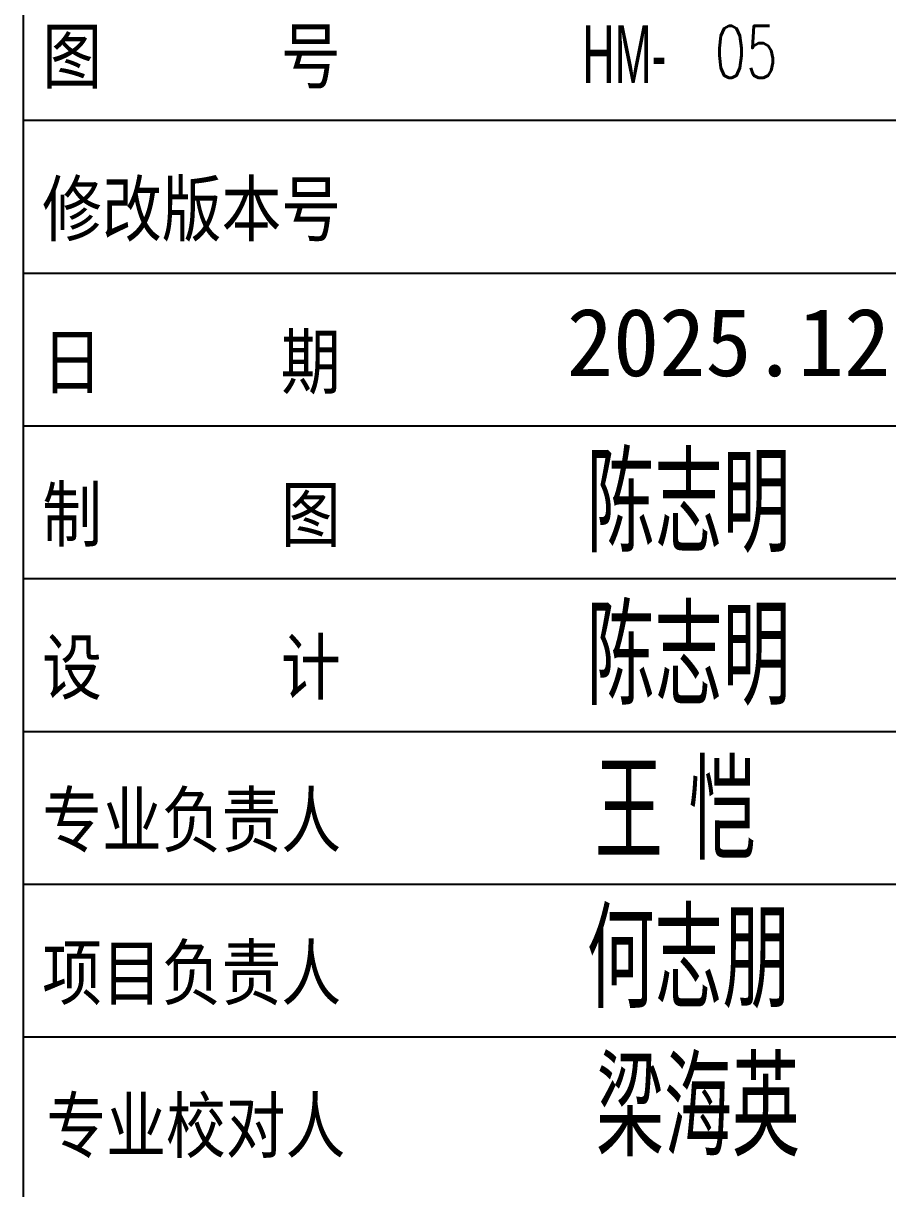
# Model space of a CAD drawing. Header units: millimetres. Extents: x 684779 to 686470, y 2544898 to 2545979.
# Drawn here: x 686412.13 to 686438.4, y 2545223.51 to 2545258.91 of the extents above; entities that cross this region are included whole.
import ezdxf

# ---------------------------------------------------------------- set-up
doc = ezdxf.new("R2010")
doc.units = ezdxf.units.MM
doc.layers.add('13', color=13, linetype='Continuous')
doc.layers.add('14', color=14, linetype='Continuous')
doc.styles.add('_TCH_DIM', font='SIMPLEX', dxfattribs={"bigfont": 'GBCBIG'})
doc.styles.add('HZTXT', font='romane.shx', dxfattribs={"width": 0.7, "bigfont": 'hztxt.shx'})
doc.styles.add('TXT', font='txt')
doc.styles.add('宋体', font='')
doc.styles.get('宋体').set_extended_font_data('SimSun')

# ---------------------------------------------------------------- blocks, each defined once
blk = doc.blocks.new('43TGREGEHE')
at = {"layer": '14', "color": 14}
for p, q in [((685733.102, 2545802.152), (685733.102, 2545520.885)), ((685733.102, 2545802.152), (685733.102, 2545520.885)), ((685733.103, 2545626.283), (685811.758, 2545626.283)), ((685733.103, 2545618.418), (685811.758, 2545618.418)), ((685733.103, 2545610.552), (685811.758, 2545610.552)), ((685733.103, 2545602.687), (685811.758, 2545602.687)), ((685733.103, 2545594.821), (685811.758, 2545594.821)), ((685733.103, 2545586.956), (685811.758, 2545586.956)), ((685733.102, 2545579.09), (685811.758, 2545579.09)), ((685733.103, 2545579.09), (685811.758, 2545579.09)), ((685733.103, 2545579.09), (685811.758, 2545579.09))]:
    blk.add_line(p, q, dxfattribs=at)
at = {"layer": '13', "color": 7, "style": 'HZTXT'}
for s, height, width, p in [('HM-', 2.975, 0.576471, (685761.901, 2545628.195)), ('陈志明', 5, 0.7, (685762.124, 2545604.046)), ('陈志明', 5, 0.7, (685762.124, 2545596.18)), ('王 恺', 5, 0.7, (685762.544, 2545588.202)), ('何志朋', 5, 0.7, (685762.124, 2545580.575)), ('梁海英', 5, 0.7, (685762.605, 2545572.946))]:
    blk.add_text(s, height=height, dxfattribs=dict(at, width=width)).set_placement(p)
at = {"layer": '13', "color": 7, "style": 'TXT'}
blk.add_text('2025.12', height=3.5, dxfattribs=at).set_placement((685761.097, 2545613.111))
at = {"layer": '14', "color": 14, "style": '宋体', "width": 0.82}
for s, p in [('图      号', (685734.077, 2545628.216)), ('修改版本号', (685734.077, 2545620.35)), ('日      期', (685734.077, 2545612.485)), ('制      图', (685734.077, 2545604.619)), ('设      计', (685734.077, 2545596.754)), ('专业负责人', (685734.077, 2545588.888)), ('项目负责人', (685734.077, 2545581.023)), ('专业校对人', (685734.293, 2545573.157, -195.418))]:
    blk.add_text(s, height=2.7529, dxfattribs=at).set_placement(p)

msp = doc.modelspace()

# ---------------------------------------------------------------- block references
at = {"xscale": 0.59, "yscale": 0.59, "zscale": 0.59}
msp.add_blockref('43TGREGEHE', (281829.603, 1043336.454), dxfattribs=at)

# ---------------------------------------------------------------- texts
at = {"layer": '13', "color": 7, "style": '_TCH_DIM', "width": 0.705882}
msp.add_text('05', height=1.5778, dxfattribs=at).set_placement((686433.145, 2545257.251))

doc.saveas('drawing.dxf')
